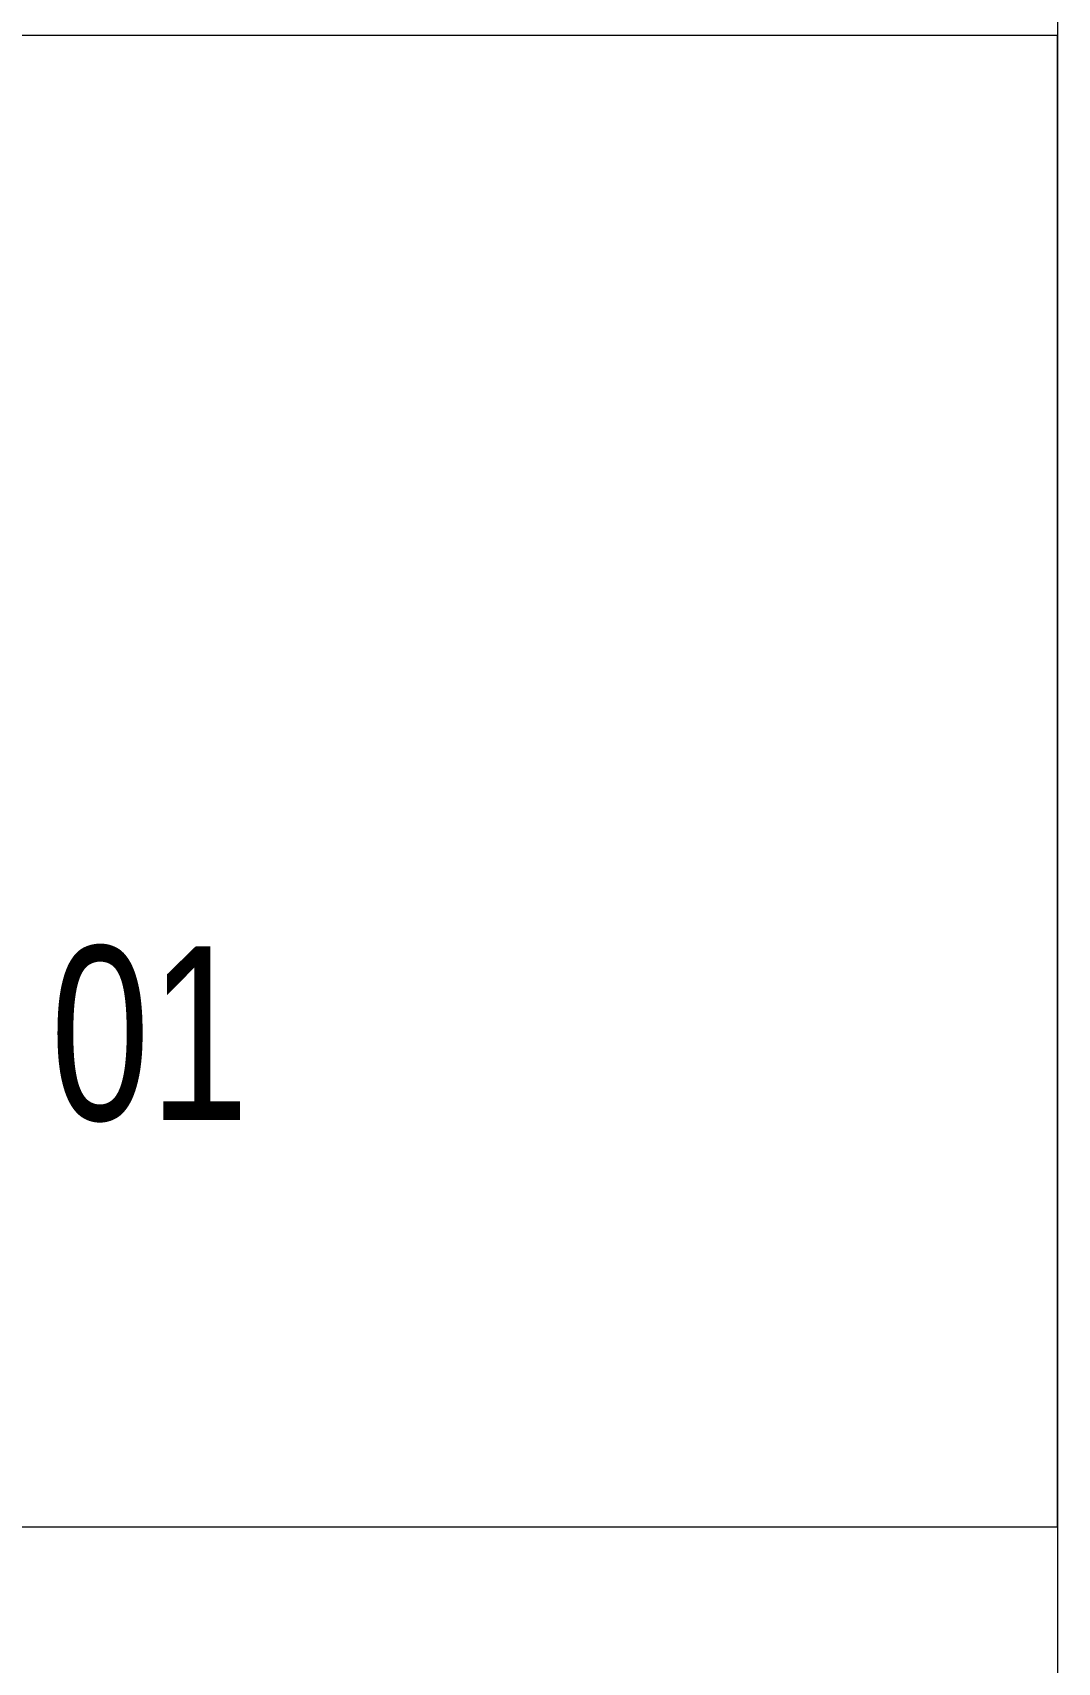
# Model space of a CAD drawing. Header units: millimetres. Extents: x 26027 to 581921, y 7230 to 233891.
# Drawn here: x 495962 to 496477, y 187459 to 188279 of the extents above; entities that cross this region are included whole.
import ezdxf

# ---------------------------------------------------------------- set-up
doc = ezdxf.new("R2010")
doc.units = ezdxf.units.MM
doc.header["$LTSCALE"] = 5
doc.layers.get('0').update_dxf_attribs({"color": 252})
for name, color, linetype, lineweight in [('Medical Equipment and Furniture', 252, 'Continuous', 0), ('NEW Wall', 252, 'Continuous', 5), ('Walls', 252, 'Continuous', 5)]:
    doc.layers.add(name, color=color, linetype=linetype, lineweight=lineweight)
doc.styles.add('X3G_ENTITY_257CFD', font='swisscl.ttf', dxfattribs={"height": 200})

# ---------------------------------------------------------------- blocks, each defined once
blk = doc.blocks.new('*X24')
at = {"color": 0}
for p, q in [((13, 1), (13, 1)), ((13, 1), (13, 1)), ((13, 1), (13, 1)), ((13, 1), (13, 1)), ((13, 1), (13, 1)), ((13, 1), (13, 1)), ((13, 1), (13, 1)), ((13, 1), (13, 1)), ((13, 1), (13, 1)), ((13, 1), (13, 1)), ((13, 1), (13, 1)), ((13, 1), (13, 1)), ((13, 1), (13, 1)), ((13, 1), (13, 1)), ((13, 1), (13, 1)), ((13, 1), (14, 1)), ((13, 1), (14, 1)), ((13, 1), (14, 1)), ((13, 1), (13, 1)), ((13, 1), (13, 1)), ((13, 1), (13, 1)), ((13, 1), (13, 1)), ((13, 1), (13, 1)), ((13, 1), (13, 1)), ((13, 1), (13, 1)), ((13, 1), (13, 1)), ((13, 1), (13, 1)), ((13, 1), (13, 1)), ((13, 1), (13, 1)), ((13, 1), (13, 1)), ((13, 1), (13, 1)), ((13, 1), (13, 1)), ((13, 1), (13, 1)), ((13, 1), (13, 1)), ((13, 1), (13, 1)), ((13, 1), (13, 1)), ((13, 1), (13, 1)), ((13, 1), (13, 1)), ((13, 1), (13, 1)), ((13, 1), (13, 1)), ((13, 1), (13, 1)), ((13, 1), (13, 1)), ((13, 1), (13, 1)), ((13, 1), (13, 1)), ((13, 1), (13, 1)), ((13, 1), (13, 1)), ((13, 1), (13, 1)), ((13, 1), (13, 1)), ((13, 1), (13, 1)), ((13, 1), (13, 1)), ((13, 1), (13, 1)), ((13, 1), (13, 1)), ((13, 1), (13, 1)), ((13, 1), (13, 1)), ((13, 1), (13, 1)), ((13, 1), (13, 1)), ((13, 1), (13, 1)), ((13, 1), (13, 1)), ((13, 1), (13, 1)), ((13, 1), (13, 1)), ((13, 1), (13, 1)), ((13, 1), (13, 1)), ((13, 1), (13, 1)), ((13, 1), (13, 1)), ((13, 1), (13, 1)), ((13, 1), (13, 1)), ((13, 1), (13, 1)), ((13, 1), (13, 1)), ((13, 1), (13, 1)), ((13, 1), (13, 1)), ((13, 1), (13, 1)), ((13, 1), (13, 1)), ((13, 1), (13, 1)), ((13, 1), (13, 1)), ((13, 1), (13, 1)), ((13, 1), (13, 1)), ((13, 1), (13, 1)), ((13, 1), (13, 1)), ((13, 1), (13, 1)), ((13, 1), (13, 1)), ((13, 1), (13, 1)), ((13, 1), (13, 1)), ((13, 1), (13, 1)), ((13, 1), (13, 1)), ((13, 1), (13, 1)), ((13, 1), (13, 1)), ((13, 1), (13, 1)), ((13, 1), (13, 1)), ((13, 1), (13, 1)), ((13, 1), (13, 1)), ((13, 1), (13, 1)), ((13, 1), (13, 1)), ((13, 1), (13, 1)), ((13, 1), (13, 1)), ((13, 1), (13, 1)), ((13, 1), (13, 1)), ((13, 1), (13, 1)), ((13, 1), (13, 1)), ((13, 1), (13, 1)), ((13, 1), (13, 1)), ((13, 1), (13, 1)), ((13, 1), (13, 1)), ((13, 1), (13, 1)), ((13, 1), (13, 1)), ((13, 1), (13, 1)), ((13, 1), (13, 1)), ((13, 1), (13, 1)), ((13, 1), (13, 1)), ((13, 1), (13, 1)), ((13, 1), (13, 1)), ((13, 1), (13, 1)), ((13, 1), (13, 1)), ((13, 1), (13, 1)), ((13, 1), (13, 1)), ((13, 1), (13, 1)), ((13, 1), (13, 1)), ((13, 1), (13, 1)), ((13, 1), (13, 1)), ((13, 1), (13, 1)), ((13, 1), (13, 1)), ((13, 1), (13, 1)), ((13, 1), (13, 1)), ((13, 1), (13, 1)), ((13, 1), (14, 1)), ((13, 0), (13, 0)), ((13, 0), (13, 0)), ((13, 0), (13, 0)), ((13, 0), (13, 0)), ((13, 0), (13, 0)), ((13, 0), (13, 0)), ((13, 0), (13, 0)), ((13, 0), (13, 0)), ((13, 0), (13, 0)), ((13, 0), (13, 0)), ((13, 0), (13, 0)), ((13, 0), (13, 0)), ((13, 0), (13, 0)), ((13, 0), (13, 0)), ((13, 0), (13, 0)), ((13, 0), (13, 0)), ((13, 0), (13, 0)), ((13, 0), (13, 0)), ((13, 0), (13, 0)), ((13, 0), (13, 0)), ((13, 0), (13, 0)), ((13, 0), (13, 0)), ((13, 0), (13, 0)), ((13, 0), (13, 0)), ((13, 0), (13, 0)), ((13, 0), (13, 0)), ((13, 0), (13, 0)), ((13, 0), (13, 0)), ((13, 0), (13, 0)), ((13, 0), (13, 0)), ((13, 0), (13, 0)), ((13, 0), (13, 0)), ((13, 0), (13, 0)), ((13, 0), (13, 0)), ((13, 0), (13, 0)), ((13, 0), (13, 0)), ((13, 0), (13, 0)), ((13, 0), (13, 0)), ((13, 0), (13, 0)), ((13, 0), (13, 0)), ((13, 0), (13, 0)), ((13, 0), (13, 0)), ((13, 0), (13, 0)), ((13, 0), (13, 0)), ((13, 0), (13, 0)), ((13, 0), (13, 0)), ((13, 0), (13, 0)), ((13, 0), (13, 0)), ((13, 0), (14, 0)), ((13, 0), (14, 0)), ((13, 0), (13, 0)), ((13, 0), (14, 0)), ((14, 1), (14, 1)), ((14, 1), (14, 1)), ((14, 1), (14, 1)), ((14, 1), (14, 1)), ((14, 1), (14, 1)), ((14, 1), (14, 1)), ((14, 1), (14, 1)), ((14, 1), (14, 1)), ((14, 1), (14, 1)), ((14, 1), (14, 1)), ((14, 1), (14, 1)), ((14, 1), (14, 1)), ((14, 1), (14, 1)), ((14, 1), (14, 1)), ((14, 1), (14, 1)), ((14, 1), (14, 1)), ((14, 1), (14, 1)), ((14, 1), (14, 1)), ((14, 1), (14, 1)), ((14, 1), (14, 1)), ((14, 1), (14, 1)), ((14, 1), (14, 1)), ((14, 1), (14, 1)), ((14, 1), (14, 1)), ((14, 1), (14, 1)), ((14, 1), (14, 1)), ((14, 1), (14, 1)), ((14, 1), (14, 1)), ((14, 1), (14, 1)), ((14, 1), (14, 1)), ((14, 1), (14, 1)), ((14, 1), (14, 1)), ((14, 1), (14, 1)), ((14, 1), (14, 1)), ((14, 1), (14, 1)), ((14, 1), (14, 1)), ((14, 1), (14, 1)), ((14, 1), (14, 1)), ((14, 1), (14, 1)), ((14, 1), (14, 1)), ((14, 1), (14, 1)), ((14, 1), (14, 1)), ((14, 1), (14, 1)), ((14, 1), (14, 1)), ((14, 1), (14, 1)), ((14, 1), (14, 1)), ((14, 1), (14, 1)), ((14, 1), (14, 1)), ((14, 1), (14, 1)), ((14, 1), (14, 1)), ((14, 1), (14, 1)), ((14, 1), (14, 1)), ((14, 1), (14, 1)), ((14, 1), (14, 1)), ((14, 1), (14, 1)), ((14, 1), (14, 1)), ((14, 1), (14, 1)), ((14, 1), (14, 1)), ((14, 1), (14, 1)), ((14, 1), (14, 1)), ((14, 1), (14, 1)), ((14, 1), (14, 1)), ((14, 1), (14, 1)), ((14, 1), (14, 1)), ((14, 1), (14, 1)), ((14, 1), (14, 1)), ((14, 1), (14, 1)), ((14, 1), (14, 1)), ((14, 1), (14, 1)), ((14, 1), (14, 1)), ((14, 1), (14, 1)), ((14, 1), (14, 1)), ((14, 1), (14, 1)), ((14, 1), (14, 1)), ((14, 1), (14, 1)), ((14, 1), (14, 1)), ((14, 1), (14, 1)), ((14, 1), (14, 1)), ((14, 1), (14, 1)), ((14, 1), (14, 1)), ((14, 1), (14, 1)), ((14, 1), (14, 1)), ((14, 1), (14, 1)), ((14, 1), (14, 1)), ((14, 1), (14, 1)), ((14, 1), (14, 1)), ((14, 1), (14, 1)), ((14, 1), (14, 1)), ((14, 1), (14, 1)), ((14, 1), (14, 1)), ((14, 1), (14, 1)), ((14, 1), (14, 1)), ((14, 1), (14, 1)), ((14, 1), (14, 1)), ((14, 0), (14, 0)), ((14, 0), (14, 0)), ((14, 0), (14, 0)), ((14, 0), (14, 0)), ((14, 0), (14, 0)), ((14, 0), (14, 0)), ((14, 0), (14, 0)), ((14, 0), (14, 0)), ((14, 0), (14, 0)), ((14, 0), (14, 0)), ((14, 0), (14, 0)), ((14, 0), (14, 0)), ((14, 0), (14, 0)), ((14, 0), (14, 0)), ((14, 0), (14, 0)), ((14, 0), (14, 0)), ((14, 0), (14, 0)), ((14, 0), (14, 0)), ((14, 0), (14, 0)), ((14, 0), (14, 0)), ((14, 0), (14, 0)), ((14, 0), (14, 0)), ((14, 0), (14, 0)), ((14, 0), (14, 0)), ((14, 0), (14, 0)), ((14, 0), (14, 0)), ((14, 0), (14, 0)), ((14, 0), (14, 0)), ((14, 0), (14, 0)), ((14, 0), (14, 0)), ((14, 0), (14, 0)), ((14, 0), (14, 0)), ((14, 0), (14, 0)), ((14, 0), (14, 0)), ((14, 0), (14, 0)), ((14, 0), (14, 0)), ((14, 0), (14, 0)), ((14, 0), (14, 0)), ((14, 0), (14, 0)), ((14, 0), (14, 0)), ((14, 0), (14, 0)), ((14, 0), (14, 0)), ((14, 0), (14, 0)), ((14, 0), (14, 0)), ((14, 0), (14, 0)), ((14, 0), (14, 0)), ((14, 0), (14, 0)), ((14, 0), (14, 0)), ((13, 0), (13, 0)), ((13, 0), (14, 0)), ((13, 0), (13, 0)), ((13, 0), (14, 0)), ((13, 0), (13, 0)), ((13, 0), (14, 0)), ((13, 0), (13, 0)), ((13, 0), (13, 0)), ((13, 0), (13, 0)), ((13, 0), (13, 0)), ((13, 0), (14, 0)), ((13, 0), (13, 0)), ((13, 0), (14, 0)), ((13, 0), (13, 0)), ((13, 0), (14, 0)), ((13, 0), (13, 0)), ((13, 0), (14, 0)), ((13, 0), (13, 0)), ((13, 0), (14, 0)), ((13, 0), (13, 0)), ((13, 0), (14, 0)), ((13, 0), (13, 0)), ((13, 0), (14, 0)), ((13, 0), (13, 0)), ((13, 0), (13, 0)), ((13, 0), (13, 0)), ((13, 0), (14, 0)), ((13, 0), (13, 0)), ((13, 0), (14, 0)), ((13, 0), (13, 0)), ((13, 0), (14, 0)), ((13, 0), (13, 0)), ((13, 0), (14, 0)), ((13, 0), (13, 0)), ((13, 0), (13, 0)), ((13, 0), (13, 0)), ((13, 0), (13, 0)), ((13, 0), (13, 0)), ((13, 0), (13, 0)), ((13, 0), (13, 0)), ((13, 0), (13, 0)), ((13, 0), (13, 0)), ((13, 0), (13, 0)), ((13, 0), (13, 0)), ((13, 0), (13, 0)), ((13, 0), (13, 0)), ((13, 0), (13, 0)), ((13, 0), (13, 0)), ((13, 0), (13, 0)), ((13, 0), (13, 0)), ((13, 0), (13, 0)), ((13, 0), (13, 0)), ((13, 0), (13, 0)), ((13, 0), (13, 0)), ((13, 0), (13, 0)), ((13, 0), (13, 0)), ((13, 0), (13, 0)), ((13, 0), (13, 0)), ((13, 0), (13, 0)), ((13, 0), (13, 0)), ((13, 0), (13, 0)), ((13, 0), (13, 0)), ((13, 0), (13, 0)), ((13, 0), (13, 0)), ((13, -1), (13, -1)), ((13, -1), (13, -1)), ((13, -1), (13, -1)), ((13, -1), (13, -1)), ((13, -1), (13, -1)), ((13, -1), (14, -1)), ((13, -1), (13, -1)), ((14, 0), (14, 0)), ((14, 0), (14, 0)), ((14, 0), (14, 0)), ((14, 0), (14, 0)), ((14, 0), (14, 0)), ((14, 0), (14, 0)), ((14, 0), (14, 0)), ((14, 0), (14, 0)), ((14, 0), (14, 0)), ((14, 0), (14, 0)), ((14, 0), (14, 0)), ((14, 0), (14, 0)), ((14, 0), (14, 0)), ((14, 0), (14, 0)), ((14, 0), (14, 0)), ((13, 0), (14, 0)), ((14, 0), (14, 0)), ((14, 0), (14, 0)), ((14, 0), (14, 0)), ((14, 0), (14, 0)), ((14, 0), (14, 0)), ((14, 0), (14, 0)), ((14, 0), (14, 0)), ((14, 0), (14, 0)), ((14, 0), (14, 0)), ((14, 0), (14, 0)), ((14, 0), (14, 0)), ((14, 0), (14, 0)), ((14, 0), (14, 0)), ((14, 0), (14, 0)), ((14, 0), (14, 0)), ((14, 0), (14, 0)), ((14, 0), (14, 0)), ((14, 0), (14, 0)), ((14, 0), (14, 0)), ((14, 0), (14, 0)), ((14, 0), (14, 0)), ((14, 0), (14, 0)), ((14, 0), (14, 0)), ((14, 0), (14, 0)), ((14, 0), (14, 0)), ((14, 0), (14, 0)), ((14, 0), (14, 0)), ((14, 0), (14, 0)), ((14, 0), (14, 0)), ((14, 0), (14, 0)), ((14, 0), (14, 0)), ((14, 0), (14, 0)), ((14, 0), (14, 0)), ((14, 0), (14, 0)), ((14, -1), (14, -1)), ((14, -1), (14, -1)), ((14, -1), (14, -1)), ((14, -1), (14, -1)), ((14, -1), (14, -1))]:
    blk.add_line(p, q, dxfattribs=at)
blk = doc.blocks.new('*X23')
at = {"color": 0}
for p, q in [((5, 3), (5, 3)), ((5, 3), (5, 3)), ((5, 3), (5, 3)), ((5, 3), (5, 3)), ((5, 3), (5, 3)), ((5, 3), (5, 3)), ((5, 3), (5, 3)), ((5, 3), (5, 3)), ((5, 3), (5, 3)), ((5, 3), (5, 3)), ((5, 3), (5, 3)), ((5, 3), (5, 3)), ((5, 3), (5, 3)), ((5, 3), (5, 3)), ((5, 3), (5, 3)), ((5, 3), (5, 3)), ((5, 3), (5, 3)), ((5, 3), (5, 3)), ((5, 3), (5, 3)), ((5, 3), (5, 3)), ((5, 3), (5, 3)), ((5, 3), (5, 3)), ((5, 3), (5, 3)), ((5, 3), (5, 3)), ((5, 3), (5, 3)), ((5, 3), (5, 3)), ((5, 3), (5, 3)), ((5, 3), (5, 3)), ((5, 3), (5, 3)), ((5, 3), (5, 3)), ((5, 3), (5, 3)), ((5, 3), (5, 3)), ((5, 3), (5, 3)), ((5, 3), (5, 3)), ((5, 3), (5, 3)), ((5, 3), (5, 3)), ((5, 3), (5, 3)), ((5, 3), (5, 3)), ((5, 3), (5, 3)), ((5, 3), (5, 3)), ((5, 3), (5, 3)), ((5, 3), (5, 3)), ((5, 3), (5, 3)), ((5, 3), (5, 3)), ((5, 3), (5, 3)), ((5, 3), (5, 3)), ((5, 3), (5, 3)), ((5, 3), (5, 3)), ((5, 3), (5, 3)), ((5, 3), (5, 3)), ((5, 3), (5, 3)), ((5, 3), (5, 3)), ((5, 3), (5, 3)), ((5, 3), (5, 3)), ((5, 3), (5, 3)), ((5, 3), (5, 3)), ((5, 3), (5, 3)), ((5, 3), (5, 3)), ((5, 3), (5, 3)), ((5, 3), (5, 3)), ((5, 3), (5, 3)), ((5, 3), (5, 3)), ((5, 3), (5, 3)), ((5, 3), (5, 3)), ((5, 3), (5, 3)), ((5, 3), (5, 3)), ((6, 3), (5, 3)), ((5, 3), (5, 3)), ((6, 3), (5, 3)), ((5, 3), (5, 3)), ((6, 3), (5, 3)), ((5, 3), (5, 3)), ((6, 3), (5, 3)), ((5, 3), (5, 3)), ((5, 3), (5, 3)), ((5, 3), (5, 3)), ((5, 3), (5, 3)), ((5, 3), (5, 3)), ((5, 3), (5, 3)), ((5, 3), (5, 3)), ((5, 3), (5, 3)), ((5, 3), (5, 3)), ((5, 3), (5, 3)), ((5, 3), (5, 3)), ((5, 3), (5, 3)), ((5, 3), (5, 3)), ((5, 3), (5, 3)), ((5, 3), (5, 3)), ((5, 3), (5, 3)), ((5, 3), (5, 3)), ((5, 3), (5, 3)), ((5, 3), (5, 3)), ((5, 3), (5, 3)), ((5, 3), (5, 3)), ((5, 3), (5, 3)), ((5, 3), (5, 3)), ((6, 3), (6, 3)), ((6, 3), (6, 3)), ((6, 3), (6, 3)), ((6, 3), (6, 3)), ((6, 3), (6, 3)), ((6, 3), (6, 3)), ((6, 3), (6, 3)), ((6, 3), (6, 3)), ((6, 3), (6, 3)), ((6, 3), (6, 3)), ((6, 3), (6, 3)), ((6, 3), (6, 3)), ((6, 3), (6, 3)), ((6, 3), (6, 3)), ((6, 3), (6, 3)), ((6, 3), (6, 3)), ((6, 3), (6, 3)), ((6, 3), (6, 3)), ((6, 3), (6, 3)), ((6, 3), (6, 3)), ((6, 3), (6, 3)), ((6, 3), (6, 3)), ((6, 3), (6, 3)), ((6, 3), (6, 3)), ((6, 3), (6, 3)), ((6, 3), (6, 3)), ((6, 3), (6, 3)), ((6, 3), (6, 3)), ((6, 3), (6, 3)), ((6, 3), (6, 3)), ((6, 3), (6, 3)), ((6, 3), (6, 3)), ((6, 3), (6, 3)), ((6, 3), (6, 3)), ((6, 3), (6, 3)), ((6, 3), (6, 3)), ((6, 3), (6, 3)), ((6, 3), (6, 3)), ((6, 3), (6, 3)), ((6, 3), (6, 3)), ((6, 3), (6, 3)), ((6, 3), (6, 3)), ((6, 3), (6, 3)), ((6, 3), (6, 3)), ((6, 3), (6, 3)), ((6, 3), (6, 3)), ((6, 3), (6, 3)), ((6, 3), (6, 3)), ((6, 3), (6, 3)), ((6, 3), (6, 3)), ((6, 3), (6, 3)), ((6, 3), (6, 3)), ((6, 3), (6, 3)), ((6, 3), (6, 3)), ((6, 3), (6, 3)), ((6, 3), (6, 3)), ((6, 3), (6, 3)), ((6, 3), (6, 3)), ((6, 3), (6, 3)), ((6, 3), (6, 3)), ((6, 3), (6, 3)), ((6, 3), (6, 3)), ((6, 3), (6, 3)), ((6, 3), (6, 3)), ((6, 3), (6, 3)), ((6, 3), (6, 3)), ((6, 3), (6, 3)), ((6, 3), (6, 3)), ((6, 3), (6, 3)), ((6, 3), (6, 3)), ((6, 3), (6, 3)), ((6, 3), (6, 3)), ((6, 3), (6, 3)), ((6, 3), (6, 3)), ((6, 3), (6, 3)), ((6, 3), (6, 3)), ((6, 3), (6, 3)), ((6, 3), (6, 3)), ((6, 3), (6, 3)), ((6, 3), (6, 3)), ((6, 3), (6, 3)), ((6, 3), (6, 3)), ((6, 3), (6, 3)), ((6, 3), (6, 3)), ((6, 3), (6, 3)), ((6, 3), (6, 3)), ((6, 3), (6, 3)), ((6, 3), (6, 3)), ((6, 3), (6, 3)), ((6, 3), (6, 3)), ((6, 3), (6, 3)), ((6, 3), (6, 3)), ((6, 3), (6, 3)), ((6, 3), (6, 3)), ((6, 3), (6, 3)), ((6, 3), (6, 3)), ((6, 3), (6, 3)), ((6, 3), (6, 3)), ((6, 3), (6, 3)), ((6, 3), (6, 3)), ((6, 3), (6, 3)), ((6, 3), (6, 3)), ((6, 3), (6, 3)), ((6, 3), (6, 3)), ((6, 3), (6, 3)), ((6, 3), (6, 3)), ((6, 3), (6, 3)), ((6, 3), (6, 3)), ((6, 3), (6, 3)), ((6, 3), (6, 3)), ((6, 3), (6, 3)), ((6, 3), (6, 3)), ((6, 3), (6, 3)), ((6, 3), (6, 3)), ((6, 3), (6, 3)), ((6, 3), (6, 3)), ((6, 3), (6, 3)), ((6, 3), (6, 3)), ((6, 3), (6, 3)), ((6, 3), (6, 3)), ((6, 3), (6, 3)), ((6, 3), (6, 3)), ((6, 3), (6, 3)), ((6, 3), (6, 3)), ((6, 3), (6, 3)), ((6, 3), (6, 3)), ((6, 3), (6, 3)), ((6, 3), (6, 3)), ((6, 3), (6, 3)), ((6, 3), (6, 3)), ((6, 3), (6, 3)), ((6, 3), (6, 3)), ((6, 3), (6, 3)), ((6, 3), (6, 3)), ((6, 3), (6, 3)), ((6, 3), (6, 3)), ((6, 3), (6, 3)), ((6, 3), (6, 3)), ((6, 3), (6, 3)), ((6, 3), (6, 3)), ((6, 3), (6, 3)), ((6, 3), (6, 3)), ((6, 3), (6, 3)), ((6, 3), (6, 3)), ((6, 3), (6, 3)), ((6, 3), (6, 3)), ((6, 3), (6, 3)), ((6, 3), (6, 3)), ((6, 3), (6, 3)), ((6, 3), (6, 3)), ((6, 3), (6, 3)), ((6, 3), (6, 3)), ((6, 3), (6, 3)), ((6, 3), (6, 3)), ((6, 3), (6, 3)), ((6, 3), (6, 3)), ((6, 3), (6, 3)), ((6, 3), (6, 3)), ((6, 3), (6, 3)), ((6, 3), (6, 3)), ((6, 3), (6, 3)), ((6, 3), (6, 3)), ((6, 3), (6, 3)), ((6, 3), (6, 3)), ((6, 3), (6, 3)), ((6, 3), (6, 3)), ((6, 3), (6, 3)), ((6, 3), (6, 3)), ((6, 3), (6, 3)), ((6, 3), (6, 3)), ((6, 3), (6, 3)), ((6, 3), (6, 3)), ((6, 3), (6, 3)), ((6, 3), (6, 3)), ((6, 3), (6, 3)), ((6, 3), (6, 3)), ((6, 3), (6, 3)), ((6, 3), (6, 3)), ((6, 3), (6, 3)), ((6, 3), (6, 3)), ((6, 3), (6, 3)), ((6, 3), (6, 3)), ((6, 3), (6, 3)), ((6, 3), (6, 3)), ((6, 3), (6, 3)), ((6, 3), (6, 3)), ((6, 3), (6, 3)), ((6, 3), (6, 3)), ((6, 3), (6, 3)), ((6, 3), (6, 3)), ((6, 3), (6, 3)), ((6, 3), (6, 3)), ((6, 3), (6, 3)), ((6, 3), (6, 3)), ((6, 3), (6, 3)), ((6, 3), (6, 3)), ((6, 3), (6, 3)), ((6, 3), (6, 3)), ((6, 3), (6, 3)), ((6, 3), (6, 3)), ((6, 3), (6, 3)), ((6, 3), (6, 3)), ((6, 3), (6, 3)), ((6, 3), (6, 3)), ((6, 3), (5, 3)), ((6, 3), (5, 3)), ((6, 3), (5, 3)), ((6, 3), (5, 3)), ((6, 3), (5, 3)), ((6, 3), (6, 3)), ((6, 3), (6, 3)), ((6, 3), (6, 3)), ((6, 3), (6, 3)), ((6, 3), (6, 3)), ((6, 3), (6, 3)), ((6, 3), (6, 3)), ((6, 3), (6, 3)), ((6, 3), (6, 3)), ((6, 3), (6, 3)), ((6, 3), (6, 3)), ((6, 3), (6, 3)), ((6, 3), (6, 3)), ((6, 3), (6, 3)), ((6, 3), (6, 3)), ((6, 3), (6, 3)), ((6, 3), (6, 3)), ((6, 3), (6, 3)), ((6, 3), (6, 3)), ((6, 3), (6, 3)), ((6, 3), (6, 3)), ((6, 3), (6, 3)), ((6, 3), (6, 3)), ((6, 3), (6, 3)), ((6, 3), (6, 3)), ((6, 3), (6, 3)), ((6, 3), (6, 3)), ((6, 3), (6, 3)), ((6, 3), (6, 3)), ((6, 3), (6, 3)), ((6, 3), (6, 3)), ((6, 3), (6, 3)), ((6, 3), (6, 3)), ((6, 3), (6, 3)), ((6, 3), (6, 3)), ((6, 3), (6, 3)), ((6, 3), (6, 3)), ((6, 3), (6, 3)), ((6, 3), (6, 3)), ((6, 3), (6, 3)), ((6, 3), (6, 3)), ((6, 3), (6, 3)), ((6, 3), (6, 3)), ((6, 3), (6, 3)), ((6, 3), (6, 3)), ((6, 3), (6, 3)), ((6, 3), (6, 3)), ((6, 3), (6, 3)), ((6, 3), (6, 3)), ((6, 3), (6, 3)), ((6, 3), (6, 3)), ((6, 3), (6, 3)), ((6, 3), (6, 3)), ((6, 3), (6, 3)), ((6, 3), (6, 3)), ((6, 3), (6, 3)), ((6, 3), (6, 3)), ((6, 3), (6, 3)), ((6, 3), (6, 3)), ((6, 3), (6, 3)), ((6, 3), (6, 3)), ((6, 3), (6, 3)), ((6, 3), (6, 3)), ((6, 3), (6, 3)), ((6, 3), (6, 3)), ((6, 3), (6, 3)), ((6, 3), (6, 3)), ((6, 3), (6, 3)), ((6, 3), (6, 3)), ((6, 3), (6, 3)), ((6, 3), (6, 3)), ((6, 3), (6, 3)), ((6, 3), (6, 3)), ((6, 3), (6, 3)), ((6, 3), (6, 3)), ((6, 3), (6, 3)), ((6, 3), (6, 3)), ((6, 3), (6, 3)), ((6, 3), (6, 3)), ((6, 3), (6, 3)), ((6, 3), (6, 3)), ((6, 3), (6, 3)), ((6, 3), (6, 3)), ((6, 3), (6, 3)), ((6, 3), (6, 3)), ((6, 3), (6, 3)), ((6, 3), (6, 3)), ((6, 3), (6, 3)), ((6, 3), (6, 3)), ((6, 3), (6, 3)), ((6, 3), (6, 3)), ((6, 3), (6, 3)), ((6, 3), (6, 3)), ((6, 3), (6, 3)), ((6, 3), (6, 3)), ((6, 3), (6, 3)), ((6, 3), (6, 3)), ((6, 3), (6, 3)), ((6, 3), (6, 3)), ((6, 3), (6, 3)), ((6, 3), (6, 3)), ((6, 3), (6, 3)), ((6, 3), (6, 3)), ((6, 3), (6, 3)), ((6, 3), (6, 3)), ((6, 3), (6, 3)), ((6, 3), (6, 3)), ((6, 3), (6, 3)), ((6, 3), (6, 3)), ((6, 3), (6, 3)), ((6, 3), (6, 3)), ((6, 3), (6, 3)), ((6, 3), (6, 3)), ((6, 3), (6, 3)), ((6, 3), (6, 3)), ((6, 3), (6, 3)), ((6, 3), (6, 3)), ((6, 3), (6, 3)), ((6, 3), (6, 3)), ((6, 3), (6, 3)), ((6, 3), (6, 3)), ((6, 3), (6, 3)), ((6, 3), (6, 3)), ((6, 3), (6, 3)), ((6, 3), (6, 3)), ((6, 3), (6, 3)), ((6, 3), (6, 3)), ((6, 3), (6, 3)), ((6, 3), (6, 3)), ((6, 3), (6, 3)), ((6, 3), (6, 3)), ((6, 3), (6, 3)), ((6, 3), (6, 3)), ((6, 3), (6, 3)), ((6, 3), (6, 3)), ((6, 3), (6, 3)), ((6, 3), (6, 3)), ((6, 3), (6, 3)), ((6, 3), (6, 3)), ((6, 3), (6, 3)), ((6, 3), (6, 3)), ((6, 3), (6, 3)), ((6, 3), (6, 3)), ((6, 3), (6, 3)), ((6, 3), (6, 3)), ((6, 3), (6, 3)), ((6, 3), (6, 3)), ((6, 3), (6, 3)), ((6, 3), (6, 3)), ((6, 3), (6, 3)), ((6, 3), (6, 3)), ((6, 3), (6, 3)), ((6, 3), (6, 3)), ((6, 3), (6, 3)), ((6, 3), (6, 3)), ((6, 3), (6, 3)), ((6, 3), (6, 3)), ((6, 3), (6, 3)), ((6, 3), (6, 3)), ((6, 3), (6, 3)), ((6, 3), (6, 3)), ((6, 3), (6, 3)), ((6, 3), (6, 3)), ((6, 3), (6, 3)), ((6, 3), (6, 3)), ((6, 3), (6, 3)), ((6, 3), (6, 3)), ((6, 3), (6, 3)), ((6, 3), (6, 3)), ((6, 3), (6, 3)), ((6, 3), (6, 3)), ((6, 3), (6, 3)), ((6, 3), (6, 3)), ((6, 3), (6, 3)), ((6, 3), (6, 3)), ((6, 3), (6, 3)), ((6, 3), (6, 3)), ((6, 3), (6, 3)), ((6, 3), (6, 3)), ((6, 3), (6, 3)), ((6, 3), (6, 3)), ((6, 3), (6, 3)), ((6, 3), (6, 3)), ((6, 3), (6, 3)), ((6, 3), (6, 3)), ((6, 3), (6, 3)), ((6, 3), (6, 3)), ((6, 3), (6, 3)), ((6, 3), (6, 3)), ((6, 3), (6, 3)), ((6, 3), (6, 3)), ((6, 3), (6, 3)), ((6, 3), (6, 3)), ((6, 3), (6, 3)), ((6, 3), (6, 3)), ((6, 3), (6, 3)), ((6, 3), (6, 3)), ((6, 3), (6, 3)), ((6, 3), (6, 3)), ((6, 3), (6, 3)), ((6, 3), (6, 3)), ((6, 3), (6, 3)), ((6, 3), (6, 3)), ((6, 3), (6, 3)), ((6, 3), (6, 3)), ((6, 3), (6, 3)), ((6, 3), (6, 3)), ((6, 3), (6, 3)), ((6, 3), (6, 3)), ((6, 3), (6, 3)), ((6, 3), (6, 3)), ((6, 3), (6, 3)), ((6, 3), (6, 3)), ((6, 3), (6, 3)), ((6, 3), (6, 3)), ((6, 3), (6, 3)), ((6, 3), (6, 3)), ((6, 3), (6, 3)), ((6, 3), (6, 3)), ((6, 3), (6, 3)), ((6, 3), (6, 3)), ((6, 3), (6, 3)), ((6, 3), (6, 3)), ((6, 3), (6, 3)), ((6, 3), (6, 3)), ((6, 3), (6, 3)), ((6, 3), (6, 3)), ((6, 3), (6, 3)), ((6, 3), (6, 3)), ((6, 3), (6, 3)), ((6, 3), (6, 3)), ((6, 3), (6, 3)), ((6, 3), (6, 3)), ((6, 3), (6, 3)), ((6, 3), (6, 3)), ((6, 3), (6, 3)), ((6, 3), (6, 3)), ((6, 3), (6, 3)), ((6, 3), (6, 3)), ((6, 3), (6, 3)), ((6, 3), (6, 3)), ((6, 3), (6, 3)), ((6, 3), (6, 3)), ((6, 3), (6, 3)), ((6, 3), (6, 3)), ((6, 3), (6, 3)), ((6, 3), (6, 3)), ((6, 3), (6, 3)), ((6, 3), (6, 3)), ((6, 3), (6, 3)), ((6, 3), (6, 3)), ((6, 3), (6, 3)), ((6, 3), (6, 3)), ((6, 3), (6, 3)), ((6, 3), (6, 3)), ((6, 3), (6, 3)), ((6, 3), (6, 3)), ((6, 3), (6, 3)), ((6, 3), (6, 3)), ((6, 3), (6, 3)), ((6, 3), (6, 3)), ((6, 3), (6, 3)), ((6, 3), (6, 3)), ((6, 3), (6, 3)), ((6, 3), (6, 3)), ((6, 3), (6, 3)), ((6, 3), (6, 3)), ((6, 3), (6, 3)), ((6, 3), (6, 3)), ((6, 3), (6, 3)), ((6, 3), (6, 3)), ((6, 3), (6, 3)), ((6, 3), (6, 3)), ((6, 3), (6, 3)), ((6, 3), (6, 3)), ((6, 3), (6, 3)), ((6, 3), (6, 3)), ((6, 3), (6, 3)), ((6, 3), (6, 3)), ((6, 3), (6, 3)), ((6, 3), (6, 3)), ((6, 3), (6, 3)), ((6, 3), (6, 3)), ((6, 3), (6, 3)), ((6, 3), (6, 3)), ((6, 3), (6, 3)), ((6, 3), (6, 3)), ((6, 3), (6, 3)), ((6, 3), (6, 3)), ((6, 3), (6, 3)), ((6, 3), (6, 3)), ((6, 3), (6, 3)), ((6, 3), (6, 3)), ((6, 3), (6, 3)), ((6, 3), (6, 3)), ((6, 3), (6, 3)), ((6, 3), (6, 3)), ((6, 3), (6, 3)), ((6, 3), (6, 3)), ((6, 3), (6, 3)), ((6, 3), (6, 3)), ((6, 3), (6, 3)), ((6, 3), (6, 3)), ((6, 3), (6, 3)), ((6, 3), (6, 3)), ((6, 3), (6, 3)), ((6, 3), (6, 3)), ((6, 3), (6, 3)), ((6, 3), (6, 3)), ((6, 3), (6, 3)), ((6, 3), (6, 3)), ((6, 3), (6, 3)), ((6, 3), (6, 3)), ((6, 3), (6, 3)), ((6, 3), (6, 3)), ((6, 3), (6, 3)), ((6, 3), (6, 3))]:
    blk.add_line(p, q, dxfattribs=at)
blk = doc.blocks.new('GF21043-P')
at = {"color": 0}
for p, q in [((0.8, 0.75), (-0.8, 0.75)), ((0.8, 0), (0.8, 0.75)), ((-0.8, 0), (0.8, 0))]:
    blk.add_line(p, q, dxfattribs=at)
for points in [[(0.8, 0.75), (0.8, 0.75), (0.8, 0.75), (0.8, 0.75), (0.8, 0.75), (0.8, 0.75), (0.8, 0.75), (0.8, 0.75), (0.8, 0.75), (0.8, 0.75), (0.8, 0.75), (0.8, 0.75), (0.8, 0.75), (0.8, 0.75), (0.8, 0.75), (0.8, 0.75), (0.8, 0.75), (0.8, 0.75), (0.8, 0.75), (0.8, 0.75), (0.8, 0.75), (0.8, 0.75), (0.8, 0.75), (0.8, 0.75), (0.8, 0.75), (0.8, 0.75), (0.8, 0.75), (0.8, 0.75), (0.8, 0.75), (0.8, 0.75), (0.8, 0.75), (0.8, 0.75), (0.8, 0.75), (0.8, 0.75), (0.8, 0.75), (0.8, 0.75), (0.8, 0.75), (0.8, 0.75), (0.8, 0.75), (0.8, 0.75), (0.8, 0.75), (0.8, 0.75), (0.8, 0.75), (0.8, 0.75), (0.8, 0.75), (0.8, 0.75), (0.8, 0.75), (0.8, 0.75), (0.8, 0.75), (0.8, 0.75), (0.8, 0.75), (0.8, 0.75), (0.8, 0.75), (0.8, 0.75), (0.8, 0.75), (0.8, 0.75), (0.8, 0.75), (0.8, 0.75), (0.8, 0.75), (0.8, 0.75), (0.8, 0.75), (0.8, 0.75), (0.8, 0.75), (0.8, 0.75), (0.8, 0.75), (0.8, 0.75), (0.8, 0.75), (0.8, 0.75), (0.8, 0.75), (0.8, 0.75), (0.8, 0.75), (0.8, 0.75), (0.8, 0.75), (0.8, 0.75), (0.8, 0.75), (0.8, 0.75), (0.8, 0.75), (0.8, 0.75), (0.8, 0.75), (0.8, 0.75), (0.8, 0.75), (0.8, 0.75), (0.8, 0.75), (0.8, 0.75), (0.8, 0.75), (0.8, 0.75), (0.8, 0.75), (0.8, 0.75), (0.8, 0.75), (0.8, 0.75), (0.8, 0.75), (0.8, 0.75), (0.8, 0.75), (0.8, 0.75), (0.8, 0.75), (0.8, 0.75), (0.8, 0.75), (0.8, 0.75), (0.8, 0.75), (0.8, 0.75), (0.8, 0.75), (0.8, 0.75), (0.8, 0.75), (0.8, 0.75), (0.8, 0.75), (0.8, 0.75), (0.8, 0.75), (0.8, 0.75), (0.8, 0.75), (0.8, 0.75), (0.8, 0.75), (0.8, 0.75), (0.8, 0.75), (0.8, 0.75), (0.8, 0.75), (0.8, 0.75), (0.8, 0.75), (0.8, 0.75), (0.8, 0.75), (0.8, 0.75), (0.8, 0.75), (0.8, 0.75), (0.8, 0.75), (0.8, 0.75), (0.8, 0.75), (0.8, 0.75), (0.8, 0.75), (0.8, 0.75), (0.8, 0.75), (0.8, 0.75), (0.8, 0.75), (0.8, 0.75), (0.8, 0.75), (0.8, 0.75), (0.8, 0.75), (0.8, 0.75), (0.8, 0.75), (0.8, 0.75), (0.8, 0.75), (0.8, 0.75), (0.8, 0.75), (0.8, 0.75), (0.8, 0.75), (0.8, 0.75), (0.8, 0.75), (0.8, 0.75), (0.8, 0.75), (0.8, 0.75), (0.8, 0.75), (0.8, 0.75), (0.8, 0.75), (0.8, 0.75), (0.8, 0.75), (0.8, 0.75), (0.8, 0.75), (0.8, 0.75), (0.8, 0.75), (0.8, 0.75), (0.8, 0.75), (0.8, 0.75), (0.8, 0.75), (0.8, 0.75), (0.8, 0.75), (0.8, 0.75), (0.8, 0.75), (0.8, 0.75), (0.8, 0.75), (0.8, 0.75), (0.8, 0.75), (0.8, 0.75), (0.8, 0.75), (0.8, 0.75), (0.8, 0.75), (0.8, 0.75), (0.8, 0.75), (0.8, 0.75), (0.8, 0.75), (0.8, 0.75), (0.8, 0.75), (0.8, 0.75), (0.8, 0.75), (0.8, 0.75), (0.8, 0.75), (0.8, 0.75), (0.8, 0.75), (0.8, 0.75), (0.8, 0.75), (0.8, 0.75), (0.8, 0.75), (0.8, 0.75), (0.8, 0.75), (0.8, 0.75), (0.8, 0.75), (0.8, 0.75), (0.8, 0.75), (0.8, 0.75), (0.8, 0.75), (0.8, 0.75), (0.8, 0.75), (0.8, 0.75), (0.8, 0.75), (0.8, 0.75), (0.8, 0.75), (0.8, 0.75), (0.8, 0.75), (0.8, 0.75), (0.8, 0.75), (0.8, 0.75), (0.8, 0.75), (0.8, 0.75), (0.8, 0.75), (0.8, 0.75), (0.8, 0.75), (0.8, 0.75), (0.8, 0.75), (0.8, 0.75), (0.8, 0.75), (0.8, 0.75), (0.8, 0.75), (0.8, 0.75), (0.8, 0.75), (0.8, 0.75), (0.8, 0.75), (0.8, 0.75), (0.8, 0.75), (0.8, 0.75), (0.8, 0.75), (0.8, 0.75), (0.8, 0.75), (0.8, 0.75), (0.8, 0.75), (0.8, 0.75), (0.8, 0.75), (0.8, 0.75), (0.8, 0.75), (0.8, 0.75), (0.8, 0.75), (0.8, 0.75), (0.8, 0.75), (0.8, 0.75), (0.8, 0.75), (0.8, 0.75), (0.8, 0.75), (0.8, 0.75), (0.8, 0.75), (0.8, 0.75), (0.8, 0.75), (0.8, 0.75), (0.8, 0.75), (0.8, 0.75), (0.8, 0.75), (0.8, 0.75), (0.8, 0.75), (0.8, 0.75), (0.8, 0.75), (0.8, 0.75), (0.8, 0.75), (0.8, 0.75), (0.8, 0.75), (0.8, 0.75), (0.8, 0.75), (0.8, 0.75), (0.8, 0.75), (0.8, 0.75), (0.8, 0.75), (0.8, 0.75), (0.8, 0.75), (0.8, 0.75), (0.8, 0.75), (0.8, 0.75), (0.8, 0.75), (0.8, 0.75), (0.8, 0.75), (0.8, 0.75), (0.8, 0.75), (0.8, 0.75), (0.8, 0.75)], [(0.8, 0.75), (0.8, 0.75), (0.8, 0.75), (0.8, 0.75), (0.8, 0.75), (0.8, 0.75), (0.8, 0.75), (0.8, 0.75), (0.8, 0.75), (0.8, 0.75), (0.8, 0.75), (0.8, 0.75), (0.8, 0.75), (0.8, 0.75), (0.8, 0.75), (0.8, 0.75), (0.8, 0.75), (0.8, 0.75), (0.8, 0.75), (0.8, 0.75), (0.8, 0.75), (0.8, 0.75), (0.8, 0.75), (0.8, 0.75), (0.8, 0.75), (0.8, 0.75), (0.8, 0.75), (0.8, 0.75), (0.8, 0.75), (0.8, 0.75), (0.8, 0.75), (0.8, 0.75), (0.8, 0.75), (0.8, 0.75), (0.8, 0.75), (0.8, 0.75), (0.8, 0.75), (0.8, 0.75), (0.8, 0.75), (0.8, 0.75), (0.8, 0.75), (0.8, 0.75), (0.8, 0.75), (0.8, 0.75), (0.8, 0.75), (0.8, 0.75), (0.8, 0.75), (0.8, 0.75), (0.8, 0.75), (0.8, 0.75), (0.8, 0.75), (0.8, 0.75), (0.8, 0.75), (0.8, 0.75), (0.8, 0.75), (0.8, 0.75), (0.8, 0.75), (0.8, 0.75), (0.8, 0.75), (0.8, 0.75), (0.8, 0.75), (0.8, 0.75), (0.8, 0.75), (0.8, 0.75), (0.8, 0.75), (0.8, 0.75), (0.8, 0.75), (0.8, 0.75), (0.8, 0.75), (0.8, 0.75), (0.8, 0.75), (0.8, 0.75), (0.8, 0.75), (0.8, 0.75), (0.8, 0.75), (0.8, 0.75), (0.8, 0.75), (0.8, 0.75), (0.8, 0.75), (0.8, 0.75), (0.8, 0.75), (0.8, 0.75), (0.8, 0.75), (0.8, 0.75), (0.8, 0.75), (0.8, 0.75), (0.8, 0.75), (0.8, 0.75), (0.8, 0.75), (0.8, 0.75), (0.8, 0.75), (0.8, 0.75), (0.8, 0.75), (0.8, 0.75), (0.8, 0.75), (0.8, 0.75), (0.8, 0.75), (0.8, 0.75), (0.8, 0.75), (0.8, 0.75), (0.8, 0.75), (0.8, 0.75), (0.8, 0.75), (0.8, 0.75), (0.8, 0.75), (0.8, 0.75), (0.8, 0.75), (0.8, 0.75), (0.8, 0.75), (0.8, 0.75), (0.8, 0.75), (0.8, 0.75), (0.8, 0.75), (0.8, 0.75), (0.8, 0.75), (0.8, 0.75), (0.8, 0.75), (0.8, 0.75), (0.8, 0.75), (0.8, 0.75), (0.8, 0.75), (0.8, 0.75), (0.8, 0.75), (0.8, 0.75), (0.8, 0.75), (0.8, 0.75), (0.8, 0.75), (0.8, 0.75), (0.8, 0.75), (0.8, 0.75), (0.8, 0.75), (0.8, 0.75), (0.8, 0.75), (0.8, 0.75), (0.8, 0.75), (0.8, 0.75), (0.8, 0.75), (0.8, 0.75), (0.8, 0.75), (0.8, 0.75), (0.8, 0.75), (0.8, 0.75), (0.8, 0.75), (0.8, 0.75), (0.8, 0.75), (0.8, 0.75), (0.8, 0.75), (0.8, 0.75), (0.8, 0.75), (0.8, 0.75), (0.8, 0.75), (0.8, 0.75), (0.8, 0.75), (0.8, 0.75), (0.8, 0.75), (0.8, 0.75), (0.8, 0.75), (0.8, 0.75), (0.8, 0.75), (0.8, 0.75), (0.8, 0.75), (0.8, 0.75), (0.8, 0.75), (0.8, 0.75), (0.8, 0.75), (0.8, 0.75), (0.8, 0.75), (0.8, 0.75), (0.8, 0.75), (0.8, 0.75), (0.8, 0.75), (0.8, 0.75), (0.8, 0.75), (0.8, 0.75), (0.8, 0.75), (0.8, 0.75), (0.8, 0.75), (0.8, 0.75), (0.8, 0.75), (0.8, 0.75), (0.8, 0.75), (0.8, 0.75), (0.8, 0.75), (0.8, 0.75), (0.8, 0.75), (0.8, 0.75), (0.8, 0.75), (0.8, 0.75), (0.8, 0.75), (0.8, 0.75), (0.8, 0.75), (0.8, 0.75), (0.8, 0.75), (0.8, 0.75), (0.8, 0.75), (0.8, 0.75), (0.8, 0.75), (0.8, 0.75), (0.8, 0.75), (0.8, 0.75), (0.8, 0.75), (0.8, 0.75), (0.8, 0.75), (0.8, 0.75), (0.8, 0.75), (0.8, 0.75), (0.8, 0.75), (0.8, 0.75), (0.8, 0.75), (0.8, 0.75), (0.8, 0.75), (0.8, 0.75), (0.8, 0.75), (0.8, 0.75), (0.8, 0.75), (0.8, 0.75), (0.8, 0.75), (0.8, 0.75), (0.8, 0.75)], [(0.8, 0.75), (0.8, 0.75), (0.8, 0.75), (0.8, 0.75), (0.8, 0.75), (0.8, 0.75), (0.8, 0.75), (0.8, 0.75), (0.8, 0.75), (0.8, 0.75), (0.8, 0.75), (0.8, 0.75), (0.8, 0.75), (0.8, 0.75), (0.8, 0.75), (0.8, 0.75), (0.8, 0.75), (0.8, 0.75), (0.8, 0.75), (0.8, 0.75), (0.8, 0.75), (0.8, 0.75), (0.8, 0.75), (0.8, 0.75), (0.8, 0.75), (0.8, 0.75), (0.8, 0.75), (0.8, 0.75), (0.8, 0.75), (0.8, 0.75), (0.8, 0.75), (0.8, 0.75), (0.8, 0.75), (0.8, 0.75), (0.8, 0.75), (0.8, 0.75), (0.8, 0.75), (0.8, 0.75), (0.8, 0.75), (0.8, 0.75), (0.8, 0.75), (0.8, 0.75), (0.8, 0.75), (0.8, 0.75), (0.8, 0.75), (0.8, 0.75), (0.8, 0.75), (0.8, 0.75), (0.8, 0.75), (0.8, 0.75), (0.8, 0.75), (0.8, 0.75), (0.8, 0.75), (0.8, 0.75), (0.8, 0.75), (0.8, 0.75), (0.8, 0.75), (0.8, 0.75), (0.8, 0.75), (0.8, 0.75), (0.8, 0.75), (0.8, 0.75), (0.8, 0.75), (0.8, 0.75), (0.8, 0.75), (0.8, 0.75), (0.8, 0.75), (0.8, 0.75), (0.8, 0.75), (0.8, 0.75), (0.8, 0.75), (0.8, 0.75), (0.8, 0.75), (0.8, 0.75), (0.8, 0.75), (0.8, 0.75), (0.8, 0.75), (0.8, 0.75), (0.8, 0.75), (0.8, 0.75), (0.8, 0.75), (0.8, 0.75), (0.8, 0.75), (0.8, 0.75), (0.8, 0.75), (0.8, 0.75), (0.8, 0.75), (0.8, 0.75), (0.8, 0.75), (0.8, 0.75), (0.8, 0.75), (0.8, 0.75), (0.8, 0.75), (0.8, 0.75), (0.8, 0.75), (0.8, 0.75), (0.8, 0.75), (0.8, 0.75), (0.8, 0.75), (0.8, 0.75), (0.8, 0.75), (0.8, 0.75), (0.8, 0.75), (0.8, 0.75), (0.8, 0.75), (0.8, 0.75), (0.8, 0.75), (0.8, 0.75), (0.8, 0.75), (0.8, 0.75), (0.8, 0.75), (0.8, 0.75), (0.8, 0.75), (0.8, 0.75), (0.8, 0.75), (0.8, 0.75), (0.8, 0.75), (0.8, 0.75), (0.8, 0.75), (0.8, 0.75), (0.8, 0.75), (0.8, 0.75), (0.8, 0.75), (0.8, 0.75), (0.8, 0.75), (0.8, 0.75), (0.8, 0.75), (0.8, 0.75), (0.8, 0.75), (0.8, 0.75), (0.8, 0.75), (0.8, 0.75), (0.8, 0.75), (0.8, 0.75), (0.8, 0.75), (0.8, 0.75), (0.8, 0.75), (0.8, 0.75), (0.8, 0.75), (0.8, 0.75), (0.8, 0.75), (0.8, 0.75), (0.8, 0.75), (0.8, 0.75), (0.8, 0.75), (0.8, 0.75), (0.8, 0.75), (0.8, 0.75), (0.8, 0.75), (0.8, 0.75), (0.8, 0.75), (0.8, 0.75), (0.8, 0.75), (0.8, 0.75), (0.8, 0.75), (0.8, 0.75), (0.8, 0.75), (0.8, 0.75), (0.8, 0.75), (0.8, 0.75), (0.8, 0.75), (0.8, 0.75), (0.8, 0.75), (0.8, 0.75), (0.8, 0.75), (0.8, 0.75), (0.8, 0.75), (0.8, 0.75), (0.8, 0.75), (0.8, 0.75), (0.8, 0.75), (0.8, 0.75), (0.8, 0.75), (0.8, 0.75), (0.8, 0.75), (0.8, 0.75), (0.8, 0.75), (0.8, 0.75), (0.8, 0.75), (0.8, 0.75), (0.8, 0.75), (0.8, 0.75), (0.8, 0.75), (0.8, 0.75), (0.8, 0.75), (0.8, 0.75), (0.8, 0.75), (0.8, 0.75), (0.8, 0.75), (0.8, 0.75), (0.8, 0.75), (0.8, 0.75), (0.8, 0.75), (0.8, 0.75), (0.8, 0.75), (0.8, 0.75), (0.8, 0.75), (0.8, 0.75), (0.8, 0.75), (0.8, 0.75), (0.8, 0.75), (0.8, 0.75), (0.8, 0.75), (0.8, 0.75), (0.8, 0.75), (0.8, 0.75), (0.8, 0.75), (0.8, 0.75), (0.8, 0.75), (0.8, 0.75), (0.8, 0.75), (0.8, 0.75), (0.8, 0.75), (0.8, 0.75)]]:
    blk.add_lwpolyline(points, close=True, dxfattribs=at)
at = {"layer": 'NEW Wall', "color": 0, "linetype": 'Continuous'}
for points in [[(0.8, 0.75), (0.8, 0.75), (0.8, 0.75), (0.8, 0.75), (0.8, 0.75), (0.8, 0.75), (0.8, 0.75), (0.8, 0.75), (0.8, 0.75), (0.8, 0.75)], [(0.8, 0.75), (0.8, 0.75), (0.8, 0.75), (0.8, 0.75), (0.8, 0.75), (0.8, 0.75), (0.8, 0.75), (0.8, 0.75), (0.8, 0.75)], [(0.8, 0.75), (0.8, 0.75), (0.8, 0.75), (0.8, 0.75), (0.8, 0.75), (0.8, 0.75), (0.8, 0.75), (0.8, 0.75), (0.8, 0.75), (0.8, 0.75), (0.8, 0.75), (0.8, 0.75), (0.8, 0.75), (0.8, 0.75), (0.8, 0.75), (0.8, 0.75), (0.8, 0.75), (0.8, 0.75)], [(0.8, 0.75), (0.8, 0.75), (0.8, 0.75), (0.8, 0.75), (0.8, 0.75), (0.8, 0.75), (0.8, 0.75)], [(0.8, 0.75), (0.8, 0.75), (0.8, 0.75), (0.8, 0.75), (0.8, 0.75), (0.8, 0.75), (0.8, 0.75), (0.8, 0.75), (0.8, 0.75), (0.8, 0.75), (0.8, 0.75), (0.8, 0.75), (0.8, 0.75), (0.8, 0.75), (0.8, 0.75)], [(0.8, 0.75), (0.8, 0.75), (0.8, 0.75), (0.8, 0.75), (0.8, 0.75), (0.8, 0.75), (0.8, 0.75), (0.8, 0.75), (0.8, 0.75), (0.8, 0.75)], [(0.8, 0.75), (0.8, 0.75), (0.8, 0.75), (0.8, 0.75), (0.8, 0.75), (0.8, 0.75), (0.8, 0.75), (0.8, 0.75), (0.8, 0.75), (0.8, 0.75), (0.8, 0.75), (0.8, 0.75)], [(0.8, 0.75), (0.8, 0.75), (0.8, 0.75), (0.8, 0.75), (0.8, 0.75), (0.8, 0.75), (0.8, 0.75), (0.8, 0.75), (0.8, 0.75), (0.8, 0.75)], [(0.8, 0.75), (0.8, 0.75), (0.8, 0.75), (0.8, 0.75), (0.8, 0.75), (0.8, 0.75), (0.8, 0.75), (0.8, 0.75), (0.8, 0.75), (0.8, 0.75)], [(0.8, 0.75), (0.8, 0.75), (0.8, 0.75), (0.8, 0.75), (0.8, 0.75), (0.8, 0.75), (0.8, 0.75), (0.8, 0.75)], [(0.8, 0.75), (0.8, 0.75), (0.8, 0.75), (0.8, 0.75), (0.8, 0.75), (0.8, 0.75), (0.8, 0.75), (0.8, 0.75), (0.8, 0.75), (0.8, 0.75), (0.8, 0.75), (0.8, 0.75), (0.8, 0.75), (0.8, 0.75), (0.8, 0.75), (0.8, 0.75), (0.8, 0.75), (0.8, 0.75), (0.8, 0.75), (0.8, 0.75), (0.8, 0.75), (0.8, 0.75), (0.8, 0.75), (0.8, 0.75), (0.8, 0.75), (0.8, 0.75), (0.8, 0.75), (0.8, 0.75), (0.8, 0.75), (0.8, 0.75), (0.8, 0.75), (0.8, 0.75), (0.8, 0.75), (0.8, 0.75), (0.8, 0.75), (0.8, 0.75), (0.8, 0.75), (0.8, 0.75), (0.8, 0.75), (0.8, 0.75), (0.8, 0.75), (0.8, 0.75), (0.8, 0.75), (0.8, 0.75), (0.8, 0.75), (0.8, 0.75), (0.8, 0.75), (0.8, 0.75), (0.8, 0.75), (0.8, 0.75), (0.8, 0.75), (0.8, 0.75), (0.8, 0.75), (0.8, 0.75), (0.8, 0.75), (0.8, 0.75), (0.8, 0.75), (0.8, 0.75), (0.8, 0.75), (0.8, 0.75), (0.8, 0.75), (0.8, 0.75), (0.8, 0.75), (0.8, 0.75), (0.8, 0.75), (0.8, 0.75), (0.8, 0.75), (0.8, 0.75), (0.8, 0.75), (0.8, 0.75), (0.8, 0.75), (0.8, 0.75), (0.8, 0.75), (0.8, 0.75), (0.8, 0.75), (0.8, 0.75), (0.8, 0.75), (0.8, 0.75), (0.8, 0.75), (0.8, 0.75), (0.8, 0.75), (0.8, 0.75), (0.8, 0.75), (0.8, 0.75), (0.8, 0.75), (0.8, 0.75), (0.8, 0.75), (0.8, 0.75), (0.8, 0.75), (0.8, 0.75), (0.8, 0.75), (0.8, 0.75), (0.8, 0.75), (0.8, 0.75), (0.8, 0.75), (0.8, 0.75), (0.8, 0.75), (0.8, 0.75), (0.8, 0.75), (0.8, 0.75), (0.8, 0.75), (0.8, 0.75), (0.8, 0.75), (0.8, 0.75), (0.8, 0.75), (0.8, 0.75), (0.8, 0.75), (0.8, 0.75), (0.8, 0.75), (0.8, 0.75), (0.8, 0.75)], [(0.8, 0.75), (0.8, 0.75), (0.8, 0.75), (0.8, 0.75), (0.8, 0.75), (0.8, 0.75), (0.8, 0.75), (0.8, 0.75), (0.8, 0.75), (0.8, 0.75), (0.8, 0.75), (0.8, 0.75), (0.8, 0.75), (0.8, 0.75), (0.8, 0.75), (0.8, 0.75), (0.8, 0.75)], [(0.8, 0.75), (0.8, 0.75), (0.8, 0.75), (0.8, 0.75), (0.8, 0.75), (0.8, 0.75), (0.8, 0.75)], [(0.8, 0.75), (0.8, 0.75), (0.8, 0.75), (0.8, 0.75), (0.8, 0.75), (0.8, 0.75), (0.8, 0.75), (0.8, 0.75), (0.8, 0.75), (0.8, 0.75), (0.8, 0.75), (0.8, 0.75), (0.8, 0.75), (0.8, 0.75), (0.8, 0.75), (0.8, 0.75), (0.8, 0.75), (0.8, 0.75), (0.8, 0.75), (0.8, 0.75), (0.8, 0.75), (0.8, 0.75), (0.8, 0.75), (0.8, 0.75), (0.8, 0.75), (0.8, 0.75), (0.8, 0.75), (0.8, 0.75), (0.8, 0.75), (0.8, 0.75), (0.8, 0.75), (0.8, 0.75), (0.8, 0.75), (0.8, 0.75), (0.8, 0.75), (0.8, 0.75), (0.8, 0.75), (0.8, 0.75), (0.8, 0.75), (0.8, 0.75), (0.8, 0.75), (0.8, 0.75), (0.8, 0.75), (0.8, 0.75), (0.8, 0.75), (0.8, 0.75), (0.8, 0.75), (0.8, 0.75), (0.8, 0.75), (0.8, 0.75), (0.8, 0.75), (0.8, 0.75), (0.8, 0.75), (0.8, 0.75), (0.8, 0.75), (0.8, 0.75), (0.8, 0.75), (0.8, 0.75), (0.8, 0.75), (0.8, 0.75), (0.8, 0.75), (0.8, 0.75), (0.8, 0.75), (0.8, 0.75), (0.8, 0.75), (0.8, 0.75), (0.8, 0.75), (0.8, 0.75), (0.8, 0.75), (0.8, 0.75), (0.8, 0.75), (0.8, 0.75), (0.8, 0.75), (0.8, 0.75), (0.8, 0.75), (0.8, 0.75), (0.8, 0.75), (0.8, 0.75), (0.8, 0.75), (0.8, 0.75), (0.8, 0.75), (0.8, 0.75), (0.8, 0.75), (0.8, 0.75), (0.8, 0.75), (0.8, 0.75), (0.8, 0.75), (0.8, 0.75), (0.8, 0.75)], [(0.8, 0.75), (0.8, 0.75), (0.8, 0.75), (0.8, 0.75), (0.8, 0.75), (0.8, 0.75), (0.8, 0.75), (0.8, 0.75), (0.8, 0.75), (0.8, 0.75), (0.8, 0.75), (0.8, 0.75), (0.8, 0.75), (0.8, 0.75), (0.8, 0.75), (0.8, 0.75), (0.8, 0.75), (0.8, 0.75), (0.8, 0.75), (0.8, 0.75), (0.8, 0.75), (0.8, 0.75), (0.8, 0.75), (0.8, 0.75), (0.8, 0.75), (0.8, 0.75), (0.8, 0.75), (0.8, 0.75), (0.8, 0.75), (0.8, 0.75), (0.8, 0.75), (0.8, 0.75), (0.8, 0.75), (0.8, 0.75), (0.8, 0.75), (0.8, 0.75), (0.8, 0.75), (0.8, 0.75), (0.8, 0.75), (0.8, 0.75), (0.8, 0.75), (0.8, 0.75), (0.8, 0.75), (0.8, 0.75), (0.8, 0.75), (0.8, 0.75), (0.8, 0.75), (0.8, 0.75), (0.8, 0.75), (0.8, 0.75), (0.8, 0.75), (0.8, 0.75), (0.8, 0.75), (0.8, 0.75)]]:
    blk.add_lwpolyline(points, dxfattribs=at)
at = {"color": 0}
for name, xscale, yscale, zscale in [('*X24', 5.5e-11, 5.5e-11, 5.5e-11), ('*X23', 8.59375e-11, 8.59375e-11, 8.59375e-11)]:
    blk.add_blockref(name, (0.8, 0.75), dxfattribs=dict(at, xscale=xscale, yscale=yscale, zscale=zscale))

msp = doc.modelspace()

# ---------------------------------------------------------------- linework, layer by layer
at = {"layer": 'Walls'}
msp.add_line((496477.14, 190352.33, 0), (496477.14, 185830.27, 0), dxfattribs=at)

# ---------------------------------------------------------------- block references
at = {"layer": 'Medical Equipment and Furniture', "extrusion": (8.17187e-07, 1.19904e-18, 1), "xscale": 1000.000000000002, "yscale": 1000.000000000002, "zscale": 1000.000000000002}
msp.add_blockref('GF21043-P', (495677.14, 187527.37, 0.41), dxfattribs=at)

# ---------------------------------------------------------------- texts
at = {"layer": 'Medical Equipment and Furniture', "insert": (496020.62, 187819.39, 0), "char_height": 87.473, "attachment_point": 2, "style": 'X3G_ENTITY_257CFD'}
msp.add_mtext('01', dxfattribs=at)

doc.saveas('drawing.dxf')
